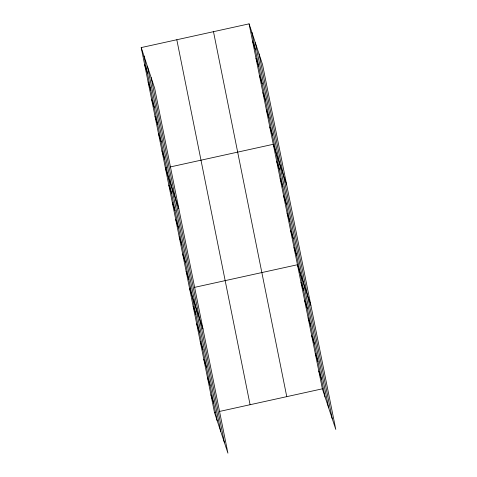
<?xml version="1.0" encoding="UTF-8"?>
<svg xmlns="http://www.w3.org/2000/svg" width="477" height="477" viewBox="0 0 477 477"><rect width="100%" height="100%" fill="white"/><g stroke="black" fill="none" stroke-linecap="round" stroke-linejoin="round"><path stroke-width="0.72" d="M141.21 47.581L154.637 88.179L227.917 453.15L214.489 412.551L141.21 47.581L249.083 23.85L262.511 64.449L335.79 429.419L322.363 388.821L249.083 23.85M166.813 167.707L165.394 168.017L178.821 208.616M170.378 166.92L273.267 144.292L286.695 184.891M190.997 288.144L189.572 288.46L202.999 329.058M194.556 287.363L297.451 264.735L310.873 305.334M214.489 412.551L215.908 412.235M219.474 411.454L322.363 388.821M252.542 41.058L255.284 49.358M255.994 58.26L258.743 66.565M259.452 75.467L262.195 83.773M262.905 92.675L265.647 100.975M266.357 109.877L269.106 118.183M269.815 127.085L272.558 135.39M276.72 161.494L279.468 169.8M280.178 178.702L282.921 187.008M283.63 195.91L286.379 204.21M287.082 213.112L289.831 221.417M290.541 230.319L293.283 238.625M293.993 247.527L296.742 255.827M301.005 282.462L303.754 290.761M304.564 300.188L307.313 308.488M308.124 317.915L310.873 326.214M311.684 335.641L314.432 343.947M315.243 353.368L317.992 361.673M318.803 371.094L321.552 379.4M144.662 64.783L147.411 73.088M148.12 81.99L150.863 90.29M151.573 99.198L154.321 107.498M155.031 116.4L157.774 124.706M158.483 133.608L161.226 141.907M161.936 150.815L164.684 159.115M168.846 185.225L171.595 193.525M172.298 202.433L175.047 210.733M175.757 219.635L178.499 227.94M179.209 236.842L181.958 245.148M182.661 254.05L185.41 262.35M186.119 271.252L188.862 279.558M193.131 306.186L195.88 314.492M196.691 323.913L199.44 332.219M200.251 341.639L202.999 349.945M203.81 359.372L206.553 367.672M207.37 377.098L210.113 385.398M210.929 394.825L213.672 403.125M258.987 53.794L332.266 418.764M255.356 42.811L328.635 407.781M251.832 32.156L325.111 397.126M213.487 31.679L286.766 396.655M176.812 39.746L250.085 404.723M151.114 77.518L224.387 442.495M147.482 66.541L220.756 431.512M143.959 55.881L217.232 420.851"/></g></svg>
